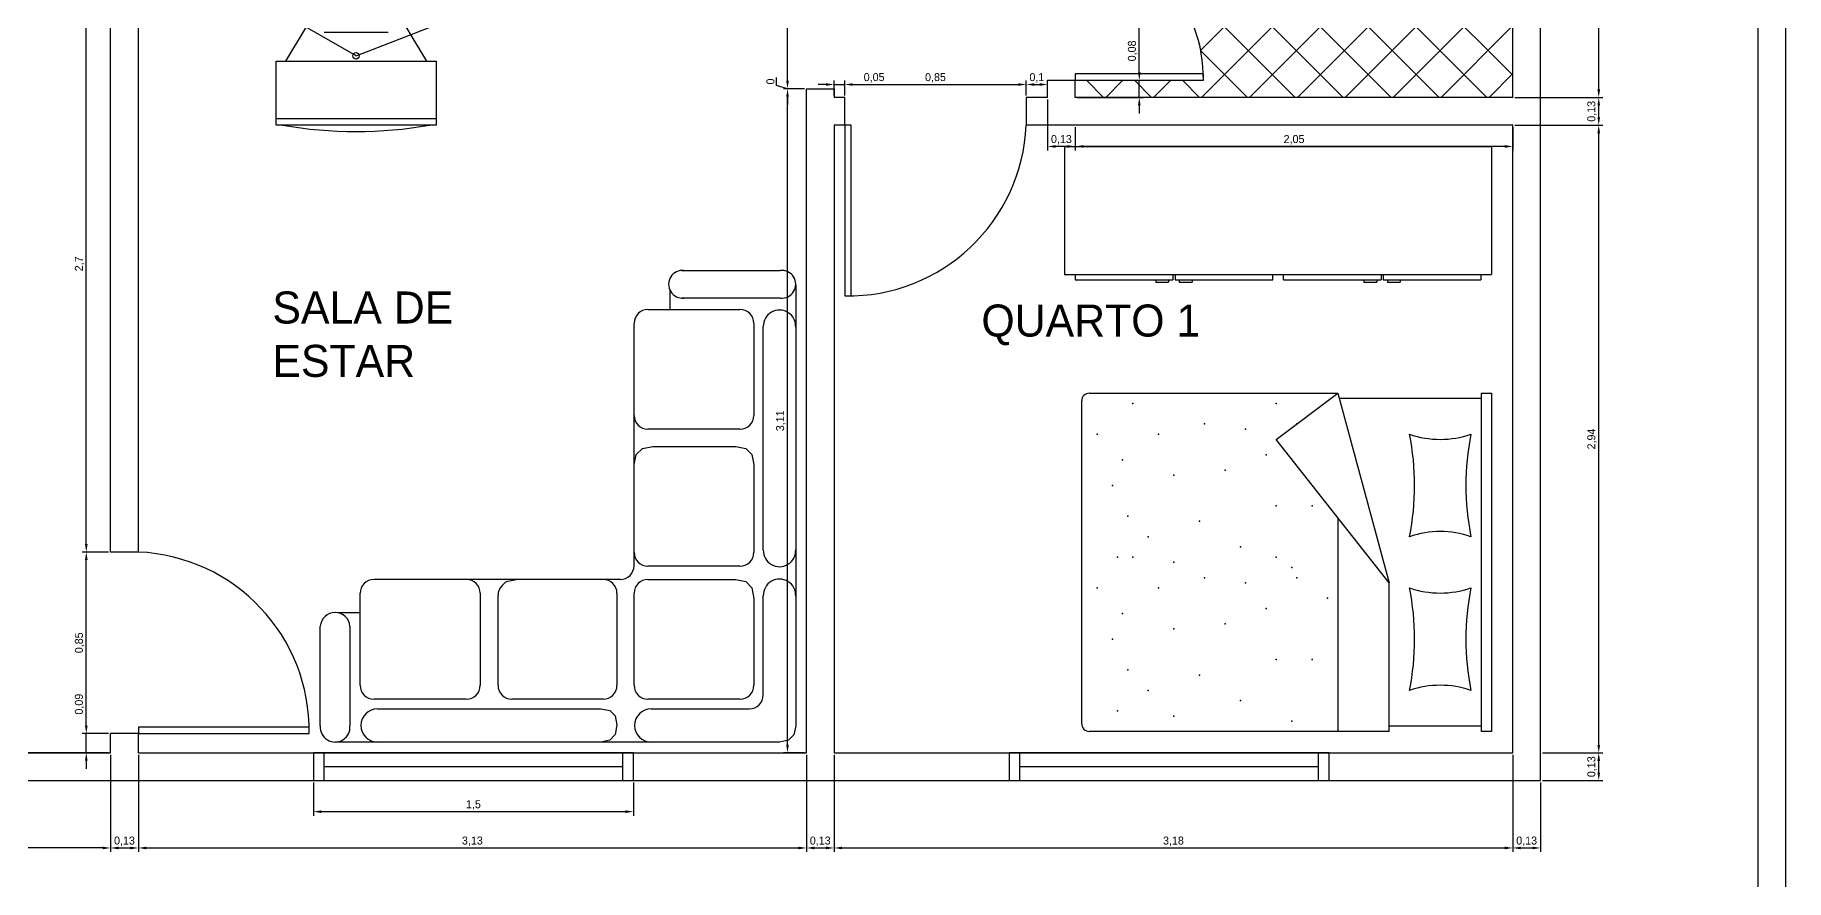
# Model space of a CAD drawing. Header units: millimetres. Extents: x 10 to 172, y 10 to 32.
# Drawn here: x 14.3 to 22.5, y 14.52 to 18.48 of the extents above; entities that cross this region are included whole.
import ezdxf

# ---------------------------------------------------------------- set-up
doc = ezdxf.new("R2010")
doc.units = ezdxf.units.MM
for name, color, linetype in [('Cotas', 30, 'Continuous'), ('Janelas e Portas', 6, 'Continuous'), ('Moveis e Auto.', 4, 'Continuous'), ('Paredes', 7, 'Continuous'), ('Pisos', 2, 'Continuous'), ('Terreno', 1, 'Continuous'), ('Texto', 7, 'Continuous')]:
    doc.layers.add(name, color=color, linetype=linetype)
doc.styles.add('texto', font='')
doc.styles.get('texto').set_extended_font_data('Century Gothic')
doc.dimstyles.new('ISO-25', dxfattribs={"dimscale": 0.015, "dimtxt": 2.5, "dimasz": 2.5, "dimexe": 1.25, "dimexo": 0.625, "dimtad": 1, "dimtxsty": 'Standard', "dimcen": 2.5, "dimadec": 0, "dimazin": 0, "dimtfac": 1, "dimtmove": 0, "dimatfit": 3, "dimfxl": 1, "dimarcsym": 0})

# ---------------------------------------------------------------- blocks, each defined once
blk = doc.blocks.new('cama_cas_6')
for p, q in [((-0.792, -0.048), (-0.792, 0)), ((-0.792, 0), (0.792, 0)), ((-0.792, -0.048), (0.792, -0.048)), ((-0.768, -0.048), (-0.768, -0.7135)), ((0.768, -0.048), (0.768, -0.48)), ((0.792, 0), (0.792, -0.048)), ((-0.792, -0.72), (0.096, -0.48)), ((0.096, -0.48), (-0.576, -1.008)), ((0.792, -0.48), (0.096, -0.48)), ((0.792, -0.48), (0.792, -1.884)), ((-0.576, -1.008), (-0.792, -0.72)), ((-0.792, -1.884), (-0.792, -0.72)), ((-0.2095, -0.72), (0.792, -0.72)), ((0.756, -1.92), (-0.756, -1.92))]:
    blk.add_line(p, q)
for centre, radius, start, end in [((-0.36, 1.092), 1.212, 258.57881, 281.42119), ((-1.02, -0.24), 0.444, 341.07536, 18.92464), ((0.3, -0.24), 0.444, 161.07536, 198.92464), ((-0.3, -0.24), 0.444, 341.07536, 18.92464), ((0.36, 1.092), 1.212, 258.57881, 281.42119), ((1.02, -0.24), 0.444, 161.07536, 198.92464), ((-0.36, -1.572), 1.212, 78.57881, 101.42119), ((0.36, -1.572), 1.212, 78.57881, 101.42119), ((-0.756, -1.884), 0.036, 180, 270), ((0.756, -1.884), 0.036, 270, 0)]:
    blk.add_arc(centre, radius, start, end)
for p in [(0.168, -0.768), (-0.264, -0.84), (-0.264, -0.84), (0.456, -0.84), (-0.648, -0.912), (-0.648, -0.912), (0.024, -0.936), (0.072, -0.912), (0.744, -0.936), (-0.744, -1.008), (-0.504, -1.056), (-0.264, -1.008), (-0.024, -1.008), (0.216, -1.056), (0.456, -1.008), (-0.624, -1.152), (-0.072, -1.176), (0.096, -1.152), (0.648, -1.176), (-0.432, -1.248), (0.288, -1.248), (-0.648, -1.344), (-0.192, -1.368), (0.072, -1.344), (0.528, -1.368), (-0.408, -1.488), (0, -1.488), (0.312, -1.488), (0.72, -1.488), (-0.6, -1.56), (-0.12, -1.608), (0.12, -1.56), (0.6, -1.608), (-0.744, -1.68), (-0.216, -1.704), (-0.024, -1.68), (0.504, -1.704), (-0.48, -1.728), (-0.36, -1.776), (-0.024, -1.752), (0.24, -1.728), (0.36, -1.776), (0.696, -1.752), (-0.6, -1.848), (0.12, -1.848)]:
    blk.add_point(p)
blk = doc.blocks.new('Sofa_18')
at = {"linetype": 'Continuous'}
for p, q in [((-1.0832, -0.0084), (-1.0413, 0)), ((-1.0413, 0), (1.0413, 0)), ((-0.2457, -0.0089), (-0.2039, 0)), ((-1.1166, -0.0753), (-1.1083, -0.0335)), ((-1.1166, -2.1422), (-1.1166, -0.0753)), ((-1.1083, -0.0335), (-1.0832, -0.0084)), ((-0.2792, -0.0802), (-0.2708, -0.0356)), ((-0.2708, -0.1221), (-0.2792, -0.0802)), ((-0.2708, -0.0356), (-0.2457, -0.0089)), ((0.972, -0.5429), (0.972, -0.0753)), ((1.1107, -0.0753), (1.1107, -0.5429)), ((-0.4396, -0.1556), (-0.8998, -0.1556)), ((-0.2457, -0.1472), (-0.2708, -0.1221)), ((-0.2039, -0.1556), (-0.2457, -0.1472)), ((0.8427, -0.1556), (-0.2039, -0.1556)), ((-0.9648, -0.2206), (-0.9648, -0.6853)), ((-0.8554, -0.2009), (-0.4244, -0.2009)), ((-0.2142, -0.2009), (0.2131, -0.2009)), ((0.4267, -0.2009), (0.8589, -0.2009)), ((-0.9204, -0.6721), (-0.9204, -0.2659)), ((-0.3594, -0.2659), (-0.3594, -0.6968)), ((-0.2792, -0.6968), (-0.2792, -0.2659)), ((0.2781, -0.2659), (0.2781, -0.6879)), ((0.3617, -0.6968), (0.3617, -0.2659)), ((0.9239, -0.2659), (0.9239, -0.6968)), ((-0.911, -0.7219), (-0.9204, -0.6721)), ((-0.8827, -0.7518), (-0.911, -0.7219)), ((0.2591, -0.7338), (0.2405, -0.7524)), ((-0.8356, -0.7618), (-0.8827, -0.7518)), ((-0.4244, -0.7618), (-0.8356, -0.7618)), ((0.2405, -0.7524), (0.1933, -0.7618)), ((-0.9648, -0.8993), (-0.9648, -1.9459)), ((-0.9204, -1.3001), (-0.9204, -0.889)), ((-0.8554, -0.824), (-0.4244, -0.824)), ((-0.3594, -0.8268), (-0.3594, -1.9612)), ((-0.911, -1.3473), (-0.9204, -1.3001)), ((-0.3594, -1.3001), (-0.3692, -1.3473)), ((-0.8827, -1.3756), (-0.911, -1.3473)), ((-0.8356, -1.385), (-0.8827, -1.3756)), ((-0.4479, -1.385), (-0.8356, -1.385)), ((-0.3987, -1.3756), (-0.4479, -1.385)), ((-0.3692, -1.3473), (-0.3987, -1.3756)), ((-0.8554, -1.4652), (-0.4244, -1.4652)), ((-0.9204, -1.9612), (-0.9204, -1.5302)), ((-0.4244, -2.0262), (-0.8554, -2.0262)), ((-1.0447, -2.08), (-0.582, -2.08)), ((-0.582, -2.2093), (-1.0447, -2.2093))]:
    blk.add_line(p, q, dxfattribs=at)
for p, q in [((1.0283, -0.6062), (0.9239, -0.6062)), ((-0.2944, -0.7618), (0.8589, -0.7618)), ((-0.5276, -2.1168), (-0.5276, -2.0262))]:
    blk.add_line(p, q)
for centre, radius, start, end in [((-0.4396, -0.0778), 0.0778, 270, 90), ((0.8427, -0.0778), 0.0778, 270, 90), ((1.0413, -0.0696), 0.0696, 355.27746, 184.72254), ((1.0413, -0.5379), 0.0695, 184.08952, 355.91048), ((-1.0408, -0.6872), 0.076, 176.93131, 1.42244), ((-0.2944, -0.8268), 0.065, 90, 180), ((-1.0408, -0.8974), 0.076, 358.57756, 183.06869), ((-1.0408, -1.9478), 0.076, 176.93131, 1.42244), ((-1.0517, -2.1447), 0.065, 83.84513, 276.15487), ((-0.5863, -2.1447), 0.065, 263.84513, 96.15487)]:
    blk.add_arc(centre, radius, start, end)
for centre, start, end in [((-0.8998, -0.2206), 90, 180), ((-0.8554, -0.2659), 90, 180), ((-0.4244, -0.2659), 0, 90), ((-0.2142, -0.2659), 90, 180), ((0.2131, -0.2659), 0, 90), ((0.4267, -0.2659), 90, 180), ((0.8589, -0.2659), 0, 90), ((-0.4244, -0.6968), 270, 0), ((-0.2142, -0.6968), 180, 270), ((0.2131, -0.6879), 315, 0), ((0.4267, -0.6968), 180, 270), ((0.8589, -0.6968), 270, 360), ((-0.8554, -0.889), 90, 180), ((-0.4244, -0.889), 0, 90), ((-0.8554, -1.5302), 90, 180), ((-0.4244, -1.5302), 0, 90), ((-0.8554, -1.9612), 180, 270), ((-0.4244, -1.9612), 270, 0)]:
    blk.add_arc(centre, 0.065, start, end, dxfattribs=at)
blk = doc.blocks.new('TV')
at = {"ltscale": 0.01}
for p, q in [((-0.15, 0), (-0.33, -0.3)), ((-0.15, 0), (0.15, 0)), ((0.15, 0), (0.33, -0.3)), ((0, -0.2754), (-0.3577, -0.0708)), ((-0.15, -0.045), (0.15, -0.045)), ((-0.15, -0.075), (0.15, -0.075)), ((-0.15, -0.105), (0.15, -0.105)), ((-0.15, -0.135), (0.15, -0.135)), ((0, -0.2754), (0.4794, -0.0899)), ((-0.15, -0.165), (0.15, -0.165)), ((-0.375, -0.6), (-0.375, -0.3)), ((-0.375, -0.3), (0.375, -0.3)), ((0.375, -0.3), (0.375, -0.6)), ((0.375, -0.57), (-0.375, -0.57)), ((0.375, -0.6), (-0.375, -0.6))]:
    blk.add_line(p, q, dxfattribs=at)
blk.add_circle((0, -0.2754), 0.015, dxfattribs=at)
blk.add_arc((0, 1.3688), 1.9988, 260.06052, 279.93948, dxfattribs=at)
blk = doc.blocks.new('Armario')
for p, q in [((-0.0178, -0.0215), (-0.0178, -0.6215)), ((-0.0178, -0.0215), (1.9822, -0.0215)), ((1.9822, -0.0215), (1.9822, -0.6215)), ((-0.0178, -0.6215), (1.9822, -0.6215)), ((0.0322, -0.6215), (0.0322, -0.6465)), ((0.0322, -0.6465), (0.4897, -0.6465)), ((0.4097, -0.6465), (0.4097, -0.6565)), ((0.4697, -0.6465), (0.4697, -0.6565)), ((0.4897, -0.6215), (0.4897, -0.6465)), ((0.4997, -0.6215), (0.4997, -0.6465)), ((0.4997, -0.6465), (0.9572, -0.6465)), ((0.5197, -0.6465), (0.5197, -0.6565)), ((0.5797, -0.6465), (0.5797, -0.6565)), ((0.9572, -0.6465), (0.9572, -0.6215)), ((1.0072, -0.6465), (1.0072, -0.6215)), ((1.0072, -0.6465), (1.4647, -0.6465)), ((1.3847, -0.6465), (1.3847, -0.6565)), ((1.4447, -0.6465), (1.4447, -0.6565)), ((1.4647, -0.6215), (1.4647, -0.6465)), ((1.4747, -0.6215), (1.4747, -0.6465)), ((1.4747, -0.6465), (1.9322, -0.6465)), ((1.4947, -0.6465), (1.4947, -0.6565)), ((1.5547, -0.6465), (1.5547, -0.6565)), ((1.9322, -0.6215), (1.9322, -0.6465)), ((0.4097, -0.6565), (0.4697, -0.6565)), ((0.5197, -0.6565), (0.5797, -0.6565)), ((1.3847, -0.6565), (1.4447, -0.6565)), ((1.4947, -0.6565), (1.5547, -0.6565))]:
    blk.add_line(p, q)
blk = doc.blocks.new('*D19')
at = {"layer": 'Cotas', "color": 0, "lineweight": -2, "transparency": 16777216}
for p, q in [((14.65, 15.1101), (14.65, 14.6551)), ((14.78, 15.1101), (14.78, 14.6551)), ((14.6875, 14.6739), (14.7425, 14.6739))]:
    blk.add_line(p, q, dxfattribs=at)
at = {"layer": 'Cotas', "color": 0, "transparency": 16777216}
for points in [[(14.6875, 14.6801), (14.6875, 14.6676), (14.65, 14.6739)], [(14.7425, 14.6801), (14.7425, 14.6676), (14.78, 14.6739)]]:
    blk.add_solid(points, dxfattribs=at)
at = {"layer": 'Cotas', "color": 0, "transparency": 16777216, "insert": (14.715, 14.7051), "char_height": 0.0375, "attachment_point": 5}
blk.add_mtext('0,13', dxfattribs=at)
blk = doc.blocks.new('*D20')
at = {"layer": 'Cotas', "color": 0, "lineweight": -2, "transparency": 16777216}
for p, q in [((14.78, 15.1101), (14.78, 14.6551)), ((17.91, 15.1101), (17.91, 14.6551)), ((14.8175, 14.6739), (17.8725, 14.6739))]:
    blk.add_line(p, q, dxfattribs=at)
at = {"layer": 'Cotas', "color": 0, "transparency": 16777216}
for points in [[(14.8175, 14.6801), (14.8175, 14.6676), (14.78, 14.6739)], [(17.8725, 14.6801), (17.8725, 14.6676), (17.91, 14.6739)]]:
    blk.add_solid(points, dxfattribs=at)
at = {"layer": 'Cotas', "color": 0, "transparency": 16777216, "insert": (16.345, 14.7051), "char_height": 0.0375, "attachment_point": 5}
blk.add_mtext('3,13', dxfattribs=at)
blk = doc.blocks.new('*D21')
at = {"layer": 'Cotas', "color": 0, "lineweight": -2, "transparency": 16777216}
for p, q in [((17.91, 15.1101), (17.91, 14.6551)), ((18.04, 15.1101), (18.04, 14.6551)), ((17.9475, 14.6739), (18.0025, 14.6739))]:
    blk.add_line(p, q, dxfattribs=at)
at = {"layer": 'Cotas', "color": 0, "transparency": 16777216}
for points in [[(17.9475, 14.6801), (17.9475, 14.6676), (17.91, 14.6739)], [(18.0025, 14.6801), (18.0025, 14.6676), (18.04, 14.6739)]]:
    blk.add_solid(points, dxfattribs=at)
at = {"layer": 'Cotas', "color": 0, "transparency": 16777216, "insert": (17.975, 14.7051), "char_height": 0.0375, "attachment_point": 5}
blk.add_mtext('0,13', dxfattribs=at)
blk = doc.blocks.new('*D22')
at = {"layer": 'Cotas', "color": 0, "lineweight": -2, "transparency": 16777216}
for p, q in [((18.04, 15.1101), (18.04, 14.6551)), ((21.22, 15.1101), (21.22, 14.6551)), ((18.0775, 14.6739), (21.1825, 14.6739))]:
    blk.add_line(p, q, dxfattribs=at)
at = {"layer": 'Cotas', "color": 0, "transparency": 16777216}
for points in [[(18.0775, 14.6801), (18.0775, 14.6676), (18.04, 14.6739)], [(21.1825, 14.6801), (21.1825, 14.6676), (21.22, 14.6739)]]:
    blk.add_solid(points, dxfattribs=at)
at = {"layer": 'Cotas', "color": 0, "transparency": 16777216, "insert": (19.63, 14.7051), "char_height": 0.0375, "attachment_point": 5}
blk.add_mtext('3,18', dxfattribs=at)
blk = doc.blocks.new('*D23')
at = {"layer": 'Cotas', "color": 0, "lineweight": -2, "transparency": 16777216}
for p, q in [((21.22, 15.1101), (21.22, 14.6551)), ((21.35, 14.9801), (21.35, 14.6551)), ((21.2575, 14.6739), (21.3125, 14.6739))]:
    blk.add_line(p, q, dxfattribs=at)
at = {"layer": 'Cotas', "color": 0, "transparency": 16777216}
for points in [[(21.2575, 14.6801), (21.2575, 14.6676), (21.22, 14.6739)], [(21.3125, 14.6801), (21.3125, 14.6676), (21.35, 14.6739)]]:
    blk.add_solid(points, dxfattribs=at)
at = {"layer": 'Cotas', "color": 0, "transparency": 16777216, "insert": (21.285, 14.7051), "char_height": 0.0375, "attachment_point": 5}
blk.add_mtext('0,13', dxfattribs=at)
blk = doc.blocks.new('*D24')
at = {"layer": 'Cotas', "color": 0, "lineweight": -2, "transparency": 16777216}
for p, q in [((15.6, 14.9801), (15.6, 14.8252)), ((17.1, 14.9801), (17.1, 14.8252)), ((15.6375, 14.844), (17.0625, 14.844))]:
    blk.add_line(p, q, dxfattribs=at)
at = {"layer": 'Cotas', "color": 0, "transparency": 16777216}
for points in [[(15.6375, 14.8502), (15.6375, 14.8377), (15.6, 14.844)], [(17.0625, 14.8502), (17.0625, 14.8377), (17.1, 14.844)]]:
    blk.add_solid(points, dxfattribs=at)
at = {"layer": 'Cotas', "color": 0, "transparency": 16777216, "insert": (16.35, 14.8752), "char_height": 0.0375, "attachment_point": 5}
blk.add_mtext('1,5', dxfattribs=at)
blk = doc.blocks.new('*D25')
at = {"layer": 'Cotas', "color": 0, "lineweight": -2, "transparency": 16777216}
for p, q in [((21.3594, 15.1195), (21.6415, 15.1195)), ((21.6227, 15.027), (21.6227, 15.082)), ((21.3594, 14.9895), (21.6415, 14.9895))]:
    blk.add_line(p, q, dxfattribs=at)
at = {"layer": 'Cotas', "color": 0, "transparency": 16777216}
for points in [[(21.6165, 15.082), (21.629, 15.082), (21.6227, 15.1195)], [(21.6165, 15.027), (21.629, 15.027), (21.6227, 14.9895)]]:
    blk.add_solid(points, dxfattribs=at)
at = {"layer": 'Cotas', "color": 0, "transparency": 16777216, "insert": (21.5915, 15.0545), "char_height": 0.0375, "attachment_point": 5, "rotation": 90}
blk.add_mtext('0,13', dxfattribs=at)
blk = doc.blocks.new('*D26')
at = {"layer": 'Cotas', "color": 0, "lineweight": -2, "transparency": 16777216}
for p, q in [((21.2294, 18.0595), (21.6415, 18.0595)), ((21.6227, 15.157), (21.6227, 18.022)), ((21.3594, 15.1195), (21.6415, 15.1195))]:
    blk.add_line(p, q, dxfattribs=at)
at = {"layer": 'Cotas', "color": 0, "transparency": 16777216}
for points in [[(21.6165, 18.022), (21.629, 18.022), (21.6227, 18.0595)], [(21.6165, 15.157), (21.629, 15.157), (21.6227, 15.1195)]]:
    blk.add_solid(points, dxfattribs=at)
at = {"layer": 'Cotas', "color": 0, "transparency": 16777216, "insert": (21.5915, 16.5895), "char_height": 0.0375, "attachment_point": 5, "rotation": 90}
blk.add_mtext('2,94', dxfattribs=at)
blk = doc.blocks.new('*D27')
at = {"layer": 'Cotas', "color": 0, "lineweight": -2, "transparency": 16777216}
for p, q in [((21.2294, 18.1895), (21.6415, 18.1895)), ((21.6227, 18.097), (21.6227, 18.152)), ((21.2294, 18.0595), (21.6415, 18.0595))]:
    blk.add_line(p, q, dxfattribs=at)
at = {"layer": 'Cotas', "color": 0, "transparency": 16777216}
for points in [[(21.6165, 18.152), (21.629, 18.152), (21.6227, 18.1895)], [(21.6165, 18.097), (21.629, 18.097), (21.6227, 18.0595)]]:
    blk.add_solid(points, dxfattribs=at)
at = {"layer": 'Cotas', "color": 0, "transparency": 16777216, "insert": (21.5915, 18.1245), "char_height": 0.0375, "attachment_point": 5, "rotation": 90}
blk.add_mtext('0,13', dxfattribs=at)
blk = doc.blocks.new('*D28')
at = {"layer": 'Cotas', "color": 0, "lineweight": -2, "transparency": 16777216}
for p, q in [((21.2294, 19.4595), (21.6415, 19.4595)), ((21.6227, 18.227), (21.6227, 19.422)), ((21.2294, 18.1895), (21.6415, 18.1895))]:
    blk.add_line(p, q, dxfattribs=at)
at = {"layer": 'Cotas', "color": 0, "transparency": 16777216}
for points in [[(21.6165, 19.422), (21.629, 19.422), (21.6227, 19.4595)], [(21.6165, 18.227), (21.629, 18.227), (21.6227, 18.1895)]]:
    blk.add_solid(points, dxfattribs=at)
at = {"layer": 'Cotas', "color": 0, "transparency": 16777216, "insert": (21.5915, 18.8245), "char_height": 0.0375, "attachment_point": 5, "rotation": 90}
blk.add_mtext('1,27', dxfattribs=at)
blk = doc.blocks.new('*D40')
at = {"layer": 'Cotas', "color": 0, "lineweight": -2, "transparency": 16777216}
for p, q in [((14.1091, 15.157), (14.1091, 15.1945)), ((10.1394, 15.1195), (14.1278, 15.1195)), ((14.6406, 15.1195), (14.0903, 15.1195)), ((14.1091, 15.1195), (14.1606, 15.1349)), ((14.1606, 15.1349), (14.1606, 15.1724)), ((14.1091, 15.082), (14.1091, 15.0445))]:
    blk.add_line(p, q, dxfattribs=at)
at = {"layer": 'Cotas', "color": 0, "transparency": 16777216}
for points in [[(14.1028, 15.157), (14.1153, 15.157), (14.1091, 15.1195)], [(14.1028, 15.082), (14.1153, 15.082), (14.1091, 15.1195)]]:
    blk.add_solid(points, dxfattribs=at)
at = {"layer": 'Cotas', "color": 0, "transparency": 16777216, "insert": (14.1325, 15.1537), "char_height": 0.0375, "attachment_point": 5, "rotation": 90}
blk.add_mtext('0', dxfattribs=at)
blk = doc.blocks.new('*D41')
at = {"layer": 'Cotas', "color": 0, "lineweight": -2, "transparency": 16777216}
for p, q in [((10.13, 15.1101), (10.13, 14.6551)), ((14.65, 15.1101), (14.65, 14.6551)), ((14.6125, 14.6739), (10.1675, 14.6739))]:
    blk.add_line(p, q, dxfattribs=at)
at = {"layer": 'Cotas', "color": 0, "transparency": 16777216}
for points in [[(10.1675, 14.6801), (10.1675, 14.6676), (10.13, 14.6739)], [(14.6125, 14.6801), (14.6125, 14.6676), (14.65, 14.6739)]]:
    blk.add_solid(points, dxfattribs=at)
at = {"layer": 'Cotas', "color": 0, "transparency": 16777216, "insert": (12.39, 14.7051), "char_height": 0.0375, "attachment_point": 5}
blk.add_mtext('4,52', dxfattribs=at)
blk = doc.blocks.new('*D56')
at = {"layer": 'Cotas', "color": 0, "lineweight": -2, "transparency": 16777216}
for p, q in [((14.5361, 15.2475), (14.5361, 15.41)), ((14.6406, 15.21), (14.5173, 15.21)), ((14.5361, 15.12), (14.5361, 15.21)), ((14.6406, 15.12), (14.5173, 15.12)), ((14.5361, 15.0825), (14.5361, 15.045))]:
    blk.add_line(p, q, dxfattribs=at)
at = {"layer": 'Cotas', "color": 0, "transparency": 16777216}
for points in [[(14.5298, 15.2475), (14.5423, 15.2475), (14.5361, 15.21)], [(14.5298, 15.0825), (14.5423, 15.0825), (14.5361, 15.12)]]:
    blk.add_solid(points, dxfattribs=at)
at = {"layer": 'Cotas', "color": 0, "transparency": 16777216, "insert": (14.5048, 15.3475), "char_height": 0.0375, "attachment_point": 5, "rotation": 90}
blk.add_mtext('0,09', dxfattribs=at)
blk = doc.blocks.new('*D57')
at = {"layer": 'Cotas', "color": 0, "lineweight": -2, "transparency": 16777216}
for p, q in [((14.6406, 16.06), (14.5173, 16.06)), ((14.5361, 15.2475), (14.5361, 16.0225)), ((14.6406, 15.21), (14.5173, 15.21))]:
    blk.add_line(p, q, dxfattribs=at)
at = {"layer": 'Cotas', "color": 0, "transparency": 16777216}
for points in [[(14.5298, 16.0225), (14.5423, 16.0225), (14.5361, 16.06)], [(14.5298, 15.2475), (14.5423, 15.2475), (14.5361, 15.21)]]:
    blk.add_solid(points, dxfattribs=at)
at = {"layer": 'Cotas', "color": 0, "transparency": 16777216, "insert": (14.5048, 15.635), "char_height": 0.0375, "attachment_point": 5, "rotation": 90}
blk.add_mtext('0,85', dxfattribs=at)
blk = doc.blocks.new('*D58')
at = {"layer": 'Cotas', "color": 0, "lineweight": -2, "transparency": 16777216}
for p, q in [((14.7706, 18.76), (14.5173, 18.76)), ((14.5361, 16.0975), (14.5361, 18.7225)), ((14.6406, 16.06), (14.5173, 16.06))]:
    blk.add_line(p, q, dxfattribs=at)
at = {"layer": 'Cotas', "color": 0, "transparency": 16777216}
for points in [[(14.5298, 18.7225), (14.5423, 18.7225), (14.5361, 18.76)], [(14.5298, 16.0975), (14.5423, 16.0975), (14.5361, 16.06)]]:
    blk.add_solid(points, dxfattribs=at)
at = {"layer": 'Cotas', "color": 0, "transparency": 16777216, "insert": (14.5048, 17.41), "char_height": 0.0375, "attachment_point": 5, "rotation": 90}
blk.add_mtext('2,7', dxfattribs=at)
blk = doc.blocks.new('*D65')
at = {"layer": 'Cotas', "color": 0, "lineweight": -2, "transparency": 16777216}
for p, q in [((18.0025, 18.2502), (17.965, 18.2502)), ((18.04, 18.1994), (18.04, 18.2689)), ((18.04, 18.2502), (18.09, 18.2502)), ((18.09, 18.1994), (18.09, 18.2689)), ((18.1275, 18.2502), (18.29, 18.2502))]:
    blk.add_line(p, q, dxfattribs=at)
at = {"layer": 'Cotas', "color": 0, "transparency": 16777216}
for points in [[(18.0025, 18.2564), (18.0025, 18.2439), (18.04, 18.2502)], [(18.1275, 18.2564), (18.1275, 18.2439), (18.09, 18.2502)]]:
    blk.add_solid(points, dxfattribs=at)
at = {"layer": 'Cotas', "color": 0, "transparency": 16777216, "insert": (18.2275, 18.2814), "char_height": 0.0375, "attachment_point": 5}
blk.add_mtext('0,05', dxfattribs=at)
blk = doc.blocks.new('*D66')
at = {"layer": 'Cotas', "color": 0, "lineweight": -2, "transparency": 16777216}
for p, q in [((18.09, 18.1994), (18.09, 18.2689)), ((18.1275, 18.2502), (18.9025, 18.2502)), ((18.94, 18.1994), (18.94, 18.2689))]:
    blk.add_line(p, q, dxfattribs=at)
at = {"layer": 'Cotas', "color": 0, "transparency": 16777216}
for points in [[(18.1275, 18.2564), (18.1275, 18.2439), (18.09, 18.2502)], [(18.9025, 18.2564), (18.9025, 18.2439), (18.94, 18.2502)]]:
    blk.add_solid(points, dxfattribs=at)
at = {"layer": 'Cotas', "color": 0, "transparency": 16777216, "insert": (18.515, 18.2814), "char_height": 0.0375, "attachment_point": 5}
blk.add_mtext('0,85', dxfattribs=at)
blk = doc.blocks.new('*D67')
at = {"layer": 'Cotas', "color": 0, "lineweight": -2, "transparency": 16777216}
for p, q in [((18.94, 18.1994), (18.94, 18.2689)), ((18.9775, 18.2502), (19.0025, 18.2502)), ((19.04, 18.1994), (19.04, 18.2689))]:
    blk.add_line(p, q, dxfattribs=at)
at = {"layer": 'Cotas', "color": 0, "transparency": 16777216}
for points in [[(18.9775, 18.2564), (18.9775, 18.2439), (18.94, 18.2502)], [(19.0025, 18.2564), (19.0025, 18.2439), (19.04, 18.2502)]]:
    blk.add_solid(points, dxfattribs=at)
at = {"layer": 'Cotas', "color": 0, "transparency": 16777216, "insert": (18.99, 18.2814), "char_height": 0.0375, "attachment_point": 5}
blk.add_mtext('0,1', dxfattribs=at)
blk = doc.blocks.new('*D68')
at = {"layer": 'Cotas', "color": 0, "lineweight": -2, "transparency": 16777216}
for p, q in [((19.47, 18.3075), (19.47, 18.47)), ((19.1794, 18.27), (19.4887, 18.27)), ((19.47, 18.19), (19.47, 18.27)), ((19.1794, 18.19), (19.4887, 18.19)), ((19.47, 18.1525), (19.47, 18.115))]:
    blk.add_line(p, q, dxfattribs=at)
at = {"layer": 'Cotas', "color": 0, "transparency": 16777216}
for points in [[(19.4637, 18.3075), (19.4762, 18.3075), (19.47, 18.27)], [(19.4637, 18.1525), (19.4762, 18.1525), (19.47, 18.19)]]:
    blk.add_solid(points, dxfattribs=at)
at = {"layer": 'Cotas', "color": 0, "transparency": 16777216, "insert": (19.4387, 18.4075), "char_height": 0.0375, "attachment_point": 5, "rotation": 90}
blk.add_mtext('0,08', dxfattribs=at)
blk = doc.blocks.new('*D69')
at = {"layer": 'Cotas', "color": 0, "lineweight": -2, "transparency": 16777216}
for p, q in [((19.1794, 18.92), (19.4887, 18.92)), ((19.47, 18.3075), (19.47, 18.8825)), ((19.1794, 18.27), (19.4887, 18.27))]:
    blk.add_line(p, q, dxfattribs=at)
at = {"layer": 'Cotas', "color": 0, "transparency": 16777216}
for points in [[(19.4637, 18.8825), (19.4762, 18.8825), (19.47, 18.92)], [(19.4637, 18.3075), (19.4762, 18.3075), (19.47, 18.27)]]:
    blk.add_solid(points, dxfattribs=at)
at = {"layer": 'Cotas', "color": 0, "transparency": 16777216, "insert": (19.4387, 18.595), "char_height": 0.0375, "attachment_point": 5, "rotation": 90}
blk.add_mtext('0,65', dxfattribs=at)
blk = doc.blocks.new('*D74')
at = {"layer": 'Cotas', "color": 0, "lineweight": -2, "transparency": 16777216}
for p, q in [((19.17, 18.0506), (19.17, 17.9412)), ((21.22, 18.0501), (21.22, 17.9412)), ((21.1825, 17.96), (19.2075, 17.96))]:
    blk.add_line(p, q, dxfattribs=at)
at = {"layer": 'Cotas', "color": 0, "transparency": 16777216}
for points in [[(19.2075, 17.9662), (19.2075, 17.9537), (19.17, 17.96)], [(21.1825, 17.9662), (21.1825, 17.9537), (21.22, 17.96)]]:
    blk.add_solid(points, dxfattribs=at)
at = {"layer": 'Cotas', "color": 0, "transparency": 16777216, "insert": (20.195, 17.9912), "char_height": 0.0375, "attachment_point": 5}
blk.add_mtext('2,05', dxfattribs=at)
blk = doc.blocks.new('*D75')
at = {"layer": 'Cotas', "color": 0, "lineweight": -2, "transparency": 16777216}
for p, q in [((19.04, 18.1806), (19.04, 17.9412)), ((19.17, 18.0506), (19.17, 17.9412)), ((19.1325, 17.96), (19.0775, 17.96))]:
    blk.add_line(p, q, dxfattribs=at)
at = {"layer": 'Cotas', "color": 0, "transparency": 16777216}
for points in [[(19.0775, 17.9662), (19.0775, 17.9537), (19.04, 17.96)], [(19.1325, 17.9662), (19.1325, 17.9537), (19.17, 17.96)]]:
    blk.add_solid(points, dxfattribs=at)
at = {"layer": 'Cotas', "color": 0, "transparency": 16777216, "insert": (19.105, 17.9912), "char_height": 0.0375, "attachment_point": 5}
blk.add_mtext('0,13', dxfattribs=at)
blk = doc.blocks.new('*D76')
at = {"layer": 'Cotas', "color": 0, "lineweight": -2, "transparency": 16777216}
for p, q in [((17.9006, 18.23), (17.8029, 18.23)), ((17.8216, 15.1575), (17.8216, 18.1925)), ((17.9006, 15.12), (17.8029, 15.12))]:
    blk.add_line(p, q, dxfattribs=at)
at = {"layer": 'Cotas', "color": 0, "transparency": 16777216}
for points in [[(17.8154, 18.1925), (17.8279, 18.1925), (17.8216, 18.23)], [(17.8154, 15.1575), (17.8279, 15.1575), (17.8216, 15.12)]]:
    blk.add_solid(points, dxfattribs=at)
at = {"layer": 'Cotas', "color": 0, "transparency": 16777216, "insert": (17.7904, 16.675), "char_height": 0.0375, "attachment_point": 5, "rotation": 90}
blk.add_mtext('3,11', dxfattribs=at)
blk = doc.blocks.new('*D77')
at = {"layer": 'Cotas', "color": 0, "lineweight": -2, "transparency": 16777216}
for p, q in [((17.8216, 18.2675), (17.8216, 18.305)), ((17.7701, 18.2455), (17.7701, 18.283)), ((17.8216, 18.23), (17.7701, 18.2455)), ((17.9006, 18.23), (17.8029, 18.23)), ((17.9006, 18.23), (17.8029, 18.23)), ((17.8216, 18.1925), (17.8216, 18.155))]:
    blk.add_line(p, q, dxfattribs=at)
at = {"layer": 'Cotas', "color": 0, "transparency": 16777216}
for points in [[(17.8154, 18.2675), (17.8279, 18.2675), (17.8216, 18.23)], [(17.8154, 18.1925), (17.8279, 18.1925), (17.8216, 18.23)]]:
    blk.add_solid(points, dxfattribs=at)
at = {"layer": 'Cotas', "color": 0, "transparency": 16777216, "insert": (17.7419, 18.2642), "char_height": 0.0375, "attachment_point": 5, "rotation": 90}
blk.add_mtext('0', dxfattribs=at)
blk = doc.blocks.new('*D78')
at = {"layer": 'Cotas', "color": 0, "lineweight": -2, "transparency": 16777216}
for p, q in [((17.9206, 19.42), (17.8029, 19.42)), ((17.8216, 18.2675), (17.8216, 19.3825)), ((17.9006, 18.23), (17.8029, 18.23))]:
    blk.add_line(p, q, dxfattribs=at)
at = {"layer": 'Cotas', "color": 0, "transparency": 16777216}
for points in [[(17.8154, 19.3825), (17.8279, 19.3825), (17.8216, 19.42)], [(17.8154, 18.2675), (17.8279, 18.2675), (17.8216, 18.23)]]:
    blk.add_solid(points, dxfattribs=at)
at = {"layer": 'Cotas', "color": 0, "transparency": 16777216, "insert": (17.7904, 18.825), "char_height": 0.0375, "attachment_point": 5, "rotation": 90}
blk.add_mtext('1,19', dxfattribs=at)

msp = doc.modelspace()

# ---------------------------------------------------------------- hatches: boundary and pattern name
at = {"layer": 'Pisos'}
h = msp.add_hatch(dxfattribs=at)
h.set_pattern_fill('ANSI37', color=256, scale=0.05)
h.paths.add_polyline_path([(21.22, 19.46), (20.9813, 19.46), (20.9813, 19.2594, -0.375565), (21.0463, 19.1851, -1), (20.8963, 19.1851, -0.375565), (20.9613, 19.2594), (20.9613, 19.46), (20.4407, 19.46, -0.414214), (20.4507, 19.45), (20.4507, 19.3141, -0.387278), (20.4416, 19.3041, -0.003358), (20.4133, 19.3017, -0.038485), (20.4307, 18.9437, -0.414214), (20.2807, 18.7937), (20.2457, 18.7937), (20.2107, 18.7937, -0.414214), (20.0607, 18.9437, -0.038485), (20.078, 19.3017, -0.003358), (20.0497, 19.3041, -0.387278), (20.0407, 19.3141), (20.0407, 19.3406), (20.0262, 19.3406), (20.0262, 19.3705), (20.0407, 19.3705), (20.0407, 19.46), (19.6782, 19.46, -0.16861), (19.7215, 19.2361, -0.149682), (19.7066, 19.1875, -0.107064), (19.6559, 19.139, -0.075451), (19.5871, 19.11, -0.062235), (19.4975, 19.0988, -0.062235), (19.4079, 19.11, -0.075451), (19.3392, 19.139, -0.107064), (19.2884, 19.1875, -0.149682), (19.2736, 19.2361, -0.16861), (19.3169, 19.46), (19.17, 19.46), (19.17, 18.92, -0.404644), (19.77, 18.27), (19.17, 18.27), (19.17, 18.19), (21.22, 18.19)])
h.paths.add_polyline_path([(12.36, 23.1), (12.36, 23.112), (11.7016, 23.112, -0.168597), (11.7449, 22.8881, -0.149682), (11.73, 22.8395, -0.107064), (11.6793, 22.791, -0.075451), (11.6105, 22.762, -0.062235), (11.5209, 22.7508, -0.062235), (11.4313, 22.762, -0.075451), (11.3625, 22.791, -0.107064), (11.3118, 22.8395, -0.149682), (11.2969, 22.8881, -0.168597), (11.3403, 23.112), (11.2064, 23.112, -0.426837), (11.2168, 23.102), (11.2168, 22.9661, -0.387278), (11.2077, 22.9561, -0.003358), (11.1794, 22.9537, -0.038485), (11.1968, 22.5957, -0.414214), (11.0468, 22.4457), (11.0118, 22.4457), (10.9768, 22.4457, -0.414214), (10.8268, 22.5957, -0.038485), (10.8441, 22.9537, -0.003358), (10.8159, 22.9561, -0.387278), (10.8068, 22.9661), (10.8068, 22.9926), (10.7924, 22.9926), (10.7924, 23.0225), (10.8068, 23.0225), (10.8068, 23.112), (10.13, 23.112), (10.13, 22.13), (12.36, 22.13), (12.36, 22.25), (11.56, 22.25, -0.407)])

# ---------------------------------------------------------------- linework, layer by layer
at = {"layer": 'Janelas e Portas'}
for p, q in [((15.6, 15.12), (15.6, 14.99)), ((17.1, 15.12), (15.6, 15.12)), ((15.6, 15.12), (15.6, 15.12)), ((15.65, 14.99), (15.65, 15.12)), ((17.05, 14.99), (17.05, 15.12)), ((17.1, 14.99), (17.1, 15.12)), ((18.86, 15.12), (18.86, 14.99)), ((20.36, 15.12), (18.86, 15.12)), ((18.91, 14.99), (18.91, 15.12)), ((20.31, 14.99), (20.31, 15.12)), ((20.36, 14.99), (20.36, 15.12)), ((15.65, 15.055), (17.05, 15.055)), ((18.91, 15.055), (20.31, 15.055)), ((15.6, 14.99), (17.1, 14.99)), ((18.86, 14.99), (20.36, 14.99))]:
    msp.add_line(p, q, dxfattribs=at)
for points in [[(19.17, 18.27), (19.77, 18.27), (19.77, 18.3), (19.17, 18.3)], [(18.09, 18.06), (18.09, 17.26), (18.12, 17.26), (18.12, 18.06)], [(14.78, 15.21), (15.58, 15.21), (15.58, 15.24), (14.78, 15.24)]]:
    msp.add_lwpolyline(points, close=True, dxfattribs=at)
for centre, radius, start, end in [((19.1342, 18.285), 0.636, 358.64858, 86.7702), ((18.105, 18.0956), 0.8358, 268.97161, 357.55698), ((14.7444, 15.225), 0.8358, 358.97161, 87.55698)]:
    msp.add_arc(centre, radius, start, end, dxfattribs=at)
at = {"layer": 'Paredes'}
for p, q in [((21.35, 14.99), (21.35, 25.89)), ((14.65, 16.06), (14.65, 22.98)), ((21.22, 18.19), (21.22, 19.46)), ((14.78, 16.06), (14.78, 18.76)), ((17.91, 15.12), (17.91, 18.23)), ((17.91, 18.23), (18.04, 18.23)), ((18.04, 18.23), (18.04, 18.19)), ((19.04, 18.19), (19.04, 18.27)), ((19.04, 18.27), (19.17, 18.27)), ((19.17, 18.19), (19.17, 18.27)), ((18.09, 18.19), (18.04, 18.19)), ((18.09, 18.06), (18.09, 18.19)), ((19.04, 18.19), (18.94, 18.19)), ((18.94, 18.19), (18.94, 18.06)), ((21.22, 18.19), (19.17, 18.19)), ((18.04, 18.06), (18.04, 15.12)), ((18.09, 18.06), (18.04, 18.06)), ((21.22, 18.06), (18.94, 18.06)), ((21.22, 15.12), (21.22, 18.06)), ((14.78, 16.06), (14.65, 16.06)), ((14.65, 15.12), (14.65, 15.21)), ((14.78, 15.21), (14.65, 15.21)), ((14.78, 15.12), (14.78, 15.21)), ((10.13, 15.12), (14.65, 15.12)), ((14.78, 15.12), (17.91, 15.12)), ((18.04, 15.12), (21.22, 15.12)), ((10, 14.99), (21.35, 14.99))]:
    msp.add_line(p, q, dxfattribs=at)
at = {"layer": 'Terreno'}
for p, q in [((22.5, 10), (22.5, 32)), ((22.37, 10.13), (22.37, 31.87))]:
    msp.add_line(p, q, dxfattribs=at)

# ---------------------------------------------------------------- block references
at = {"layer": 'Moveis e Auto.'}
for name, p in [('TV', (15.8, 18.66)), ('Armario', (19.1378, 17.9815))]:
    msp.add_blockref(name, p, dxfattribs=at)
for name, p, rotation in [('Sofa_18', (16.7433, 15.17), 180), ('cama_cas_6', (21.12, 16.012), 270)]:
    msp.add_blockref(name, p, dxfattribs=dict(at, rotation=rotation))

# ---------------------------------------------------------------- texts
at = {"layer": 'Texto', "char_height": 0.15, "attachment_point": 1, "style": 'texto'}
for s, insert in [('SALA DE ESTAR', (15.4081, 17.2806)), ('QUARTO 1', (18.7301, 17.2194))]:
    msp.add_mtext_dynamic_manual_height_columns(s, width=1.402724, gutter_width=0.75, heights=[0], dxfattribs=dict(at, insert=insert))

# ---------------------------------------------------------------- dimensions: what is measured, and where the dimension line sits
at = {"layer": 'Cotas'}
for base, p1, p2, picture, middle in [((21.6227, 19.4595), (21.22, 18.1895), (21.22, 19.4595), '*D28', (21.5915, 18.8245)), ((17.8216, 19.42), (17.91, 18.23), (17.93, 19.42), '*D78', (17.7904, 18.825)), ((19.47, 18.92), (19.17, 18.27), (19.17, 18.92), '*D69', (19.4387, 18.595)), ((14.5361, 18.76), (14.65, 16.06), (14.78, 18.76), '*D58', (14.5048, 17.41)), ((17.8216320194, 18.2300009861), (17.9099991314, 18.2300009861), (17.9099991314, 18.2300009861), '*D77', (17.7419445194, 18.2548447361)), ((21.6227, 18.1895), (21.22, 18.0595), (21.22, 18.1895), '*D27', (21.5915, 18.1245)), ((21.6227, 18.0595), (21.35, 15.1195), (21.22, 18.0595), '*D26', (21.5915, 16.5895)), ((14.5361, 16.06), (14.65, 15.21), (14.65, 16.06), '*D57', (14.5048, 15.635)), ((14.1090786067, 15.1194748997), (14.6499991314, 15.1194748997), (10.1299991314, 15.1194748997), '*D40', (14.1325161067, 15.1443186497))]:
    dim = msp.add_linear_dim(base=base, p1=p1, p2=p2, angle=90, dimstyle='ISO-25', override={"dimtmove": 1}, dxfattribs=at)
    dim.commit()
    dim.dimension.update_dxf_attribs({"geometry": picture, "text_midpoint": middle})
for base, p1, p2, picture, middle in [((19.47, 18.27), (19.17, 18.19), (19.17, 18.27), '*D68', (19.4387, 18.4075)), ((17.8216, 18.23), (17.91, 15.12), (17.91, 18.23), '*D76', (17.7904, 16.675)), ((14.5361, 15.21), (14.65, 15.12), (14.65, 15.21), '*D56', (14.5048, 15.3475)), ((21.6227, 15.1195), (21.35, 14.9895), (21.35, 15.1195), '*D25', (21.5915, 15.0545))]:
    dim = msp.add_linear_dim(base=base, p1=p1, p2=p2, angle=90, dimstyle='ISO-25', dxfattribs=at)
    dim.commit()
    dim.dimension.update_dxf_attribs({"geometry": picture, "text_midpoint": middle})
for base, p1, p2, picture, middle in [((18.09, 18.2502), (18.04, 18.19), (18.09, 18.19), '*D65', (18.2275, 18.2814)), ((19.17, 17.96), (21.22, 18.0595), (19.17, 18.06), '*D74', (20.195, 17.9912)), ((14.78, 14.6739), (14.65, 15.1195), (14.78, 15.1195), '*D19', (14.715, 14.7051)), ((17.1, 14.844), (15.6, 14.9895), (17.1, 14.9895), '*D24', (16.35, 14.8752))]:
    dim = msp.add_linear_dim(base=base, p1=p1, p2=p2, dimstyle='ISO-25', dxfattribs=at)
    dim.commit()
    dim.dimension.update_dxf_attribs({"geometry": picture, "text_midpoint": middle})
for base, p1, p2, picture, middle in [((18.94, 18.2502), (18.09, 18.19), (18.94, 18.19), '*D66', (18.515, 18.2814)), ((19.04, 18.2502), (18.94, 18.19), (19.04, 18.19), '*D67', (18.99, 18.2814)), ((19.04, 17.96), (19.17, 18.06), (19.04, 18.19), '*D75', (19.105, 17.9912)), ((10.13, 14.6739), (14.65, 15.1195), (10.13, 15.1195), '*D41', (12.39, 14.7051)), ((17.91, 14.6739), (14.78, 15.1195), (17.91, 15.1195), '*D20', (16.345, 14.7051)), ((18.04, 14.6739), (17.91, 15.1195), (18.04, 15.1195), '*D21', (17.975, 14.7051)), ((21.22, 14.6739), (18.04, 15.1195), (21.22, 15.1195), '*D22', (19.63, 14.7051)), ((21.35, 14.6739), (21.22, 15.1195), (21.35, 14.9895), '*D23', (21.285, 14.7051))]:
    dim = msp.add_linear_dim(base=base, p1=p1, p2=p2, dimstyle='ISO-25', override={"dimtmove": 1}, dxfattribs=at)
    dim.commit()
    dim.dimension.update_dxf_attribs({"geometry": picture, "text_midpoint": middle})

doc.saveas('drawing.dxf')
